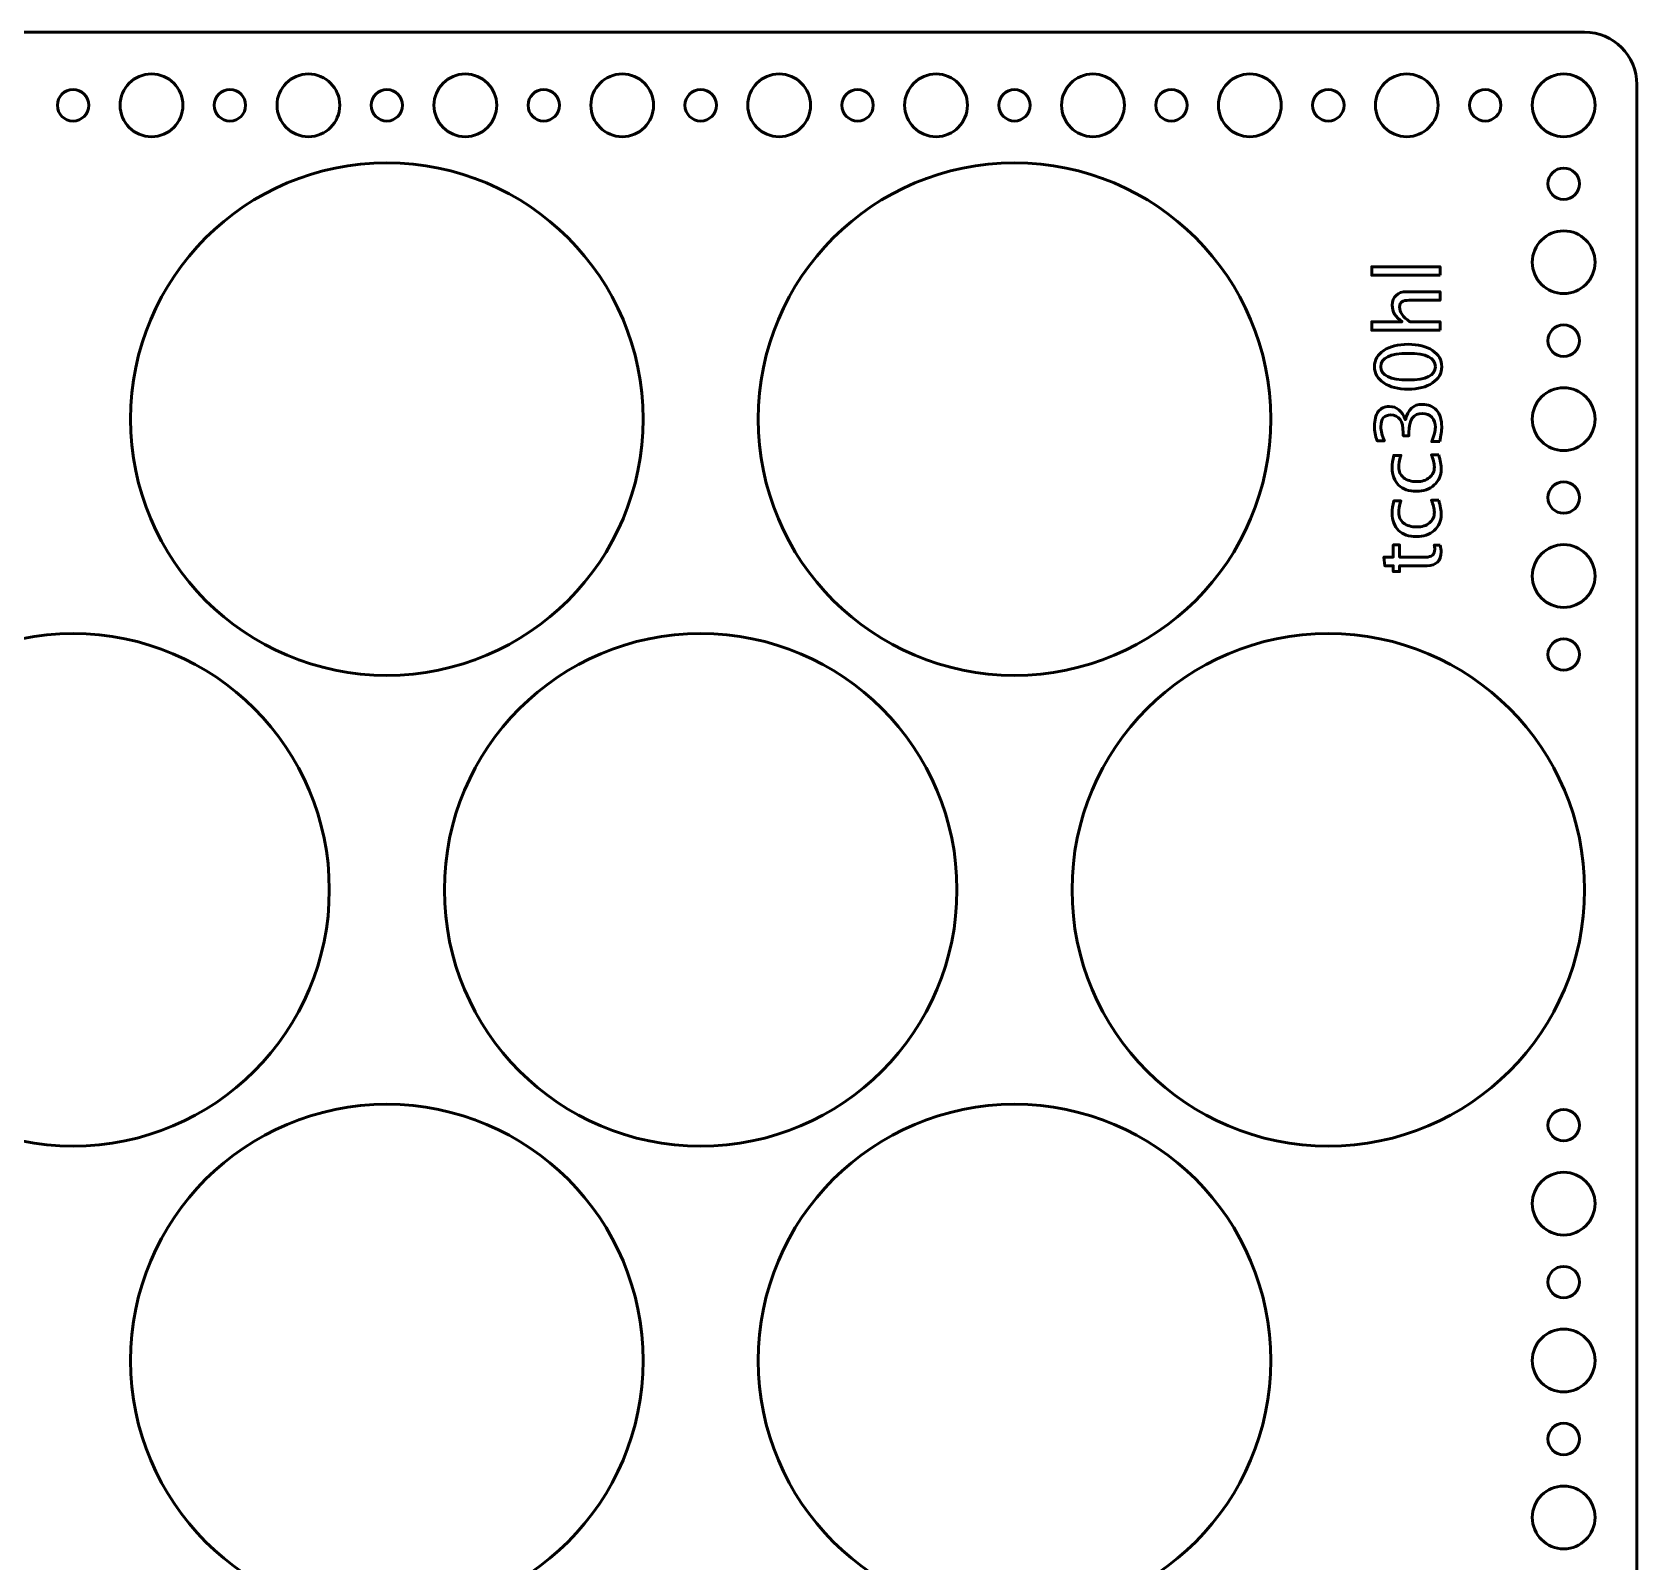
# Model space of a CAD drawing. Header units: centimetres. Extents: x -42.5 to 44.4, y -43.5 to 43.2.
# Drawn here: x 5.61 to 20.95, y -28.18 to -13.55 of the extents above; entities that cross this region are included whole.
import ezdxf

# ---------------------------------------------------------------- set-up
doc = ezdxf.new("R2010")
doc.units = ezdxf.units.CM
doc.header["$MEASUREMENT"] = 0
doc.layers.add('Layer 1', color=7, linetype='Continuous')

msp = doc.modelspace()

# ---------------------------------------------------------------- linework, layer by layer
at = {"layer": 'Layer 1', "lineweight": 53}
for centre, major_axis in [((6.75001, -14.25001), (0, 0.30001)), ((8.25001, -14.25001), (0, 0.30001)), ((9.75001, -14.25001), (0, 0.30001)), ((11.25001, -14.25001), (0, 0.30001)), ((12.75001, -14.25001), (0, 0.30001)), ((14.25001, -14.25001), (0, 0.30001)), ((15.75001, -14.25001), (0, 0.30001)), ((17.25001, -14.25001), (0, 0.30001)), ((18.75001, -14.25001), (0, 0.30001)), ((20.25001, -14.25001), (0, 0.30001)), ((6, -14.25), (0, 0.15)), ((7.5, -14.25), (0, 0.15)), ((9, -14.25), (0, 0.15)), ((10.5, -14.25), (0, 0.15)), ((12, -14.25), (0, 0.15)), ((13.5, -14.25), (0, 0.15)), ((15, -14.25), (0, 0.15)), ((16.5, -14.25), (0, 0.15)), ((18, -14.25), (0, 0.15)), ((19.5, -14.25), (0, 0.15)), ((9, -17.25), (0, 2.45)), ((15, -17.25), (0, 2.45)), ((6, -21.75), (0, 2.45)), ((12, -21.75), (0, 2.45)), ((18, -21.75), (0, 2.45)), ((9, -26.25), (0, 2.45)), ((15, -26.25), (0, 2.45))]:
    msp.add_ellipse(centre, major_axis=major_axis, ratio=1, dxfattribs=at)
for points, knots in [([(0.05, -42.95), (0.05, -42.95), (0.05, -14.05), (0.05, -14.05), (0.05, -14.05), (0.05, -13.77386), (0.27386, -13.55), (0.55, -13.55), (0.55, -13.55), (0.55, -13.55), (20.45, -13.55), (20.45, -13.55), (20.45, -13.55), (20.72614, -13.55), (20.95, -13.77386), (20.95, -14.05), (20.95, -14.05), (20.95, -14.05), (20.95, -42.95), (20.95, -42.95), (20.95, -42.95), (20.95, -43.22614), (20.72614, -43.45), (20.45, -43.45), (20.45, -43.45), (20.45, -43.45), (0.55, -43.45), (0.55, -43.45), (0.55, -43.45), (0.27386, -43.45), (0.05, -43.22614), (0.05, -42.95)], [0, 0, 0, 0, 0.11111111, 0.11111111, 0.11111111, 0.11111111, 0.22222222, 0.22222222, 0.22222222, 0.22222222, 0.33333333, 0.33333333, 0.33333333, 0.33333333, 0.44444444, 0.44444444, 0.44444444, 0.44444444, 0.55555556, 0.55555556, 0.55555556, 0.55555556, 0.66666667, 0.66666667, 0.66666667, 0.66666667, 0.77777778, 0.77777778, 0.77777778, 0.77777778, 1, 1, 1, 1]), ([(20.1, -15), (20.1, -14.91716), (20.16716, -14.85), (20.25, -14.85), (20.25, -14.85), (20.33284, -14.85), (20.4, -14.91716), (20.4, -15), (20.4, -15), (20.4, -15.08284), (20.33284, -15.15), (20.25, -15.15), (20.25, -15.15), (20.16716, -15.15), (20.1, -15.08284), (20.1, -15)], [0, 0, 0, 0, 0.2, 0.2, 0.2, 0.2, 0.4, 0.4, 0.4, 0.4, 0.6, 0.6, 0.6, 0.6, 1, 1, 1, 1]), ([(19.95, -15.75), (19.95, -15.58431), (20.08431, -15.45), (20.25, -15.45), (20.25, -15.45), (20.41569, -15.45), (20.55, -15.58431), (20.55, -15.75), (20.55, -15.75), (20.55, -15.91569), (20.41569, -16.05), (20.25, -16.05), (20.25, -16.05), (20.08431, -16.05), (19.95, -15.91569), (19.95, -15.75)], [0, 0, 0, 0, 0.2, 0.2, 0.2, 0.2, 0.4, 0.4, 0.4, 0.4, 0.6, 0.6, 0.6, 0.6, 1, 1, 1, 1]), ([(20.1, -16.5), (20.1, -16.41716), (20.16716, -16.35), (20.25, -16.35), (20.25, -16.35), (20.33284, -16.35), (20.4, -16.41716), (20.4, -16.5), (20.4, -16.5), (20.4, -16.58284), (20.33284, -16.65), (20.25, -16.65), (20.25, -16.65), (20.16716, -16.65), (20.1, -16.58284), (20.1, -16.5)], [0, 0, 0, 0, 0.2, 0.2, 0.2, 0.2, 0.4, 0.4, 0.4, 0.4, 0.6, 0.6, 0.6, 0.6, 1, 1, 1, 1]), ([(19.95, -17.25), (19.95, -17.08431), (20.08431, -16.95), (20.25, -16.95), (20.25, -16.95), (20.41569, -16.95), (20.55, -17.08431), (20.55, -17.25), (20.55, -17.25), (20.55, -17.41569), (20.41569, -17.55), (20.25, -17.55), (20.25, -17.55), (20.08431, -17.55), (19.95, -17.41569), (19.95, -17.25)], [0, 0, 0, 0, 0.2, 0.2, 0.2, 0.2, 0.4, 0.4, 0.4, 0.4, 0.6, 0.6, 0.6, 0.6, 1, 1, 1, 1]), ([(20.1, -18), (20.1, -17.91716), (20.16716, -17.85), (20.25, -17.85), (20.25, -17.85), (20.33284, -17.85), (20.4, -17.91716), (20.4, -18), (20.4, -18), (20.4, -18.08284), (20.33284, -18.15), (20.25, -18.15), (20.25, -18.15), (20.16716, -18.15), (20.1, -18.08284), (20.1, -18)], [0, 0, 0, 0, 0.2, 0.2, 0.2, 0.2, 0.4, 0.4, 0.4, 0.4, 0.6, 0.6, 0.6, 0.6, 1, 1, 1, 1]), ([(19.95, -18.75), (19.95, -18.58431), (20.08431, -18.45), (20.25, -18.45), (20.25, -18.45), (20.41569, -18.45), (20.55, -18.58431), (20.55, -18.75), (20.55, -18.75), (20.55, -18.91569), (20.41569, -19.05), (20.25, -19.05), (20.25, -19.05), (20.08431, -19.05), (19.95, -18.91569), (19.95, -18.75)], [0, 0, 0, 0, 0.2, 0.2, 0.2, 0.2, 0.4, 0.4, 0.4, 0.4, 0.6, 0.6, 0.6, 0.6, 1, 1, 1, 1]), ([(20.1, -19.5), (20.1, -19.41716), (20.16716, -19.35), (20.25, -19.35), (20.25, -19.35), (20.33284, -19.35), (20.4, -19.41716), (20.4, -19.5), (20.4, -19.5), (20.4, -19.58284), (20.33284, -19.65), (20.25, -19.65), (20.25, -19.65), (20.16716, -19.65), (20.1, -19.58284), (20.1, -19.5)], [0, 0, 0, 0, 0.2, 0.2, 0.2, 0.2, 0.4, 0.4, 0.4, 0.4, 0.6, 0.6, 0.6, 0.6, 1, 1, 1, 1]), ([(20.1, -24), (20.1, -23.91716), (20.16716, -23.85), (20.25, -23.85), (20.25, -23.85), (20.33284, -23.85), (20.4, -23.91716), (20.4, -24), (20.4, -24), (20.4, -24.08284), (20.33284, -24.15), (20.25, -24.15), (20.25, -24.15), (20.16716, -24.15), (20.1, -24.08284), (20.1, -24)], [0, 0, 0, 0, 0.2, 0.2, 0.2, 0.2, 0.4, 0.4, 0.4, 0.4, 0.6, 0.6, 0.6, 0.6, 1, 1, 1, 1]), ([(19.95, -24.75), (19.95, -24.58431), (20.08431, -24.45), (20.25, -24.45), (20.25, -24.45), (20.41569, -24.45), (20.55, -24.58431), (20.55, -24.75), (20.55, -24.75), (20.55, -24.91569), (20.41569, -25.05), (20.25, -25.05), (20.25, -25.05), (20.08431, -25.05), (19.95, -24.91569), (19.95, -24.75)], [0, 0, 0, 0, 0.2, 0.2, 0.2, 0.2, 0.4, 0.4, 0.4, 0.4, 0.6, 0.6, 0.6, 0.6, 1, 1, 1, 1]), ([(20.1, -25.5), (20.1, -25.41716), (20.16716, -25.35), (20.25, -25.35), (20.25, -25.35), (20.33284, -25.35), (20.4, -25.41716), (20.4, -25.5), (20.4, -25.5), (20.4, -25.58284), (20.33284, -25.65), (20.25, -25.65), (20.25, -25.65), (20.16716, -25.65), (20.1, -25.58284), (20.1, -25.5)], [0, 0, 0, 0, 0.2, 0.2, 0.2, 0.2, 0.4, 0.4, 0.4, 0.4, 0.6, 0.6, 0.6, 0.6, 1, 1, 1, 1]), ([(19.95, -26.25), (19.95, -26.08431), (20.08431, -25.95), (20.25, -25.95), (20.25, -25.95), (20.41569, -25.95), (20.55, -26.08431), (20.55, -26.25), (20.55, -26.25), (20.55, -26.41569), (20.41569, -26.55), (20.25, -26.55), (20.25, -26.55), (20.08431, -26.55), (19.95, -26.41569), (19.95, -26.25)], [0, 0, 0, 0, 0.2, 0.2, 0.2, 0.2, 0.4, 0.4, 0.4, 0.4, 0.6, 0.6, 0.6, 0.6, 1, 1, 1, 1]), ([(20.1, -27), (20.1, -26.91716), (20.16716, -26.85), (20.25, -26.85), (20.25, -26.85), (20.33284, -26.85), (20.4, -26.91716), (20.4, -27), (20.4, -27), (20.4, -27.08284), (20.33284, -27.15), (20.25, -27.15), (20.25, -27.15), (20.16716, -27.15), (20.1, -27.08284), (20.1, -27)], [0, 0, 0, 0, 0.2, 0.2, 0.2, 0.2, 0.4, 0.4, 0.4, 0.4, 0.6, 0.6, 0.6, 0.6, 1, 1, 1, 1]), ([(19.95, -27.75), (19.95, -27.58431), (20.08431, -27.45), (20.25, -27.45), (20.25, -27.45), (20.41569, -27.45), (20.55, -27.58431), (20.55, -27.75), (20.55, -27.75), (20.55, -27.91569), (20.41569, -28.05), (20.25, -28.05), (20.25, -28.05), (20.08431, -28.05), (19.95, -27.91569), (19.95, -27.75)], [0, 0, 0, 0, 0.2, 0.2, 0.2, 0.2, 0.4, 0.4, 0.4, 0.4, 0.6, 0.6, 0.6, 0.6, 1, 1, 1, 1])]:
    msp.add_open_spline(points, degree=3, knots=knots, dxfattribs=at)
at = {"layer": 'Layer 1', "color": 5, "lineweight": 53}
for points, knots in [([(19.06877, -15.87416), (19.06877, -15.87416), (18.41599, -15.87416), (18.41599, -15.87416), (18.41599, -15.87416), (18.41599, -15.87416), (18.41599, -15.79288), (18.41599, -15.79288), (18.41599, -15.79288), (18.41599, -15.79288), (19.06877, -15.79288), (19.06877, -15.79288), (19.06877, -15.79288), (19.06877, -15.79288), (19.06877, -15.87416), (19.06877, -15.87416)], [0, 0, 0, 0, 0.2, 0.2, 0.2, 0.2, 0.4, 0.4, 0.4, 0.4, 0.6, 0.6, 0.6, 0.6, 1, 1, 1, 1]), ([(19.06877, -16.39966), (19.06877, -16.39966), (18.41599, -16.39966), (18.41599, -16.39966), (18.41599, -16.39966), (18.41599, -16.39966), (18.41599, -16.31838), (18.41599, -16.31838), (18.41599, -16.31838), (18.41599, -16.31838), (18.70484, -16.31838), (18.70484, -16.31838), (18.70484, -16.31838), (18.64205, -16.27534), (18.61072, -16.22256), (18.61072, -16.16019), (18.61072, -16.16019), (18.61072, -16.12096), (18.623, -16.08978), (18.64769, -16.06678), (18.64769, -16.06678), (18.67225, -16.04378), (18.70541, -16.0322), (18.74689, -16.0322), (18.74689, -16.0322), (18.74689, -16.0322), (19.06877, -16.0322), (19.06877, -16.0322), (19.06877, -16.0322), (19.06877, -16.0322), (19.06877, -16.11349), (19.06877, -16.11349), (19.06877, -16.11349), (19.06877, -16.11349), (18.77342, -16.11349), (18.77342, -16.11349), (18.77342, -16.11349), (18.74012, -16.11349), (18.71641, -16.11842), (18.7023, -16.12816), (18.7023, -16.12816), (18.68805, -16.13804), (18.681, -16.15427), (18.681, -16.17699), (18.681, -16.17699), (18.681, -16.22694), (18.71359, -16.27407), (18.77879, -16.31838), (18.77879, -16.31838), (18.77879, -16.31838), (19.06877, -16.31838), (19.06877, -16.31838), (19.06877, -16.31838), (19.06877, -16.31838), (19.06877, -16.39966), (19.06877, -16.39966)], [0, 0, 0, 0, 0.06666667, 0.06666667, 0.06666667, 0.06666667, 0.13333333, 0.13333333, 0.13333333, 0.13333333, 0.2, 0.2, 0.2, 0.2, 0.26666667, 0.26666667, 0.26666667, 0.26666667, 0.33333333, 0.33333333, 0.33333333, 0.33333333, 0.4, 0.4, 0.4, 0.4, 0.46666667, 0.46666667, 0.46666667, 0.46666667, 0.53333333, 0.53333333, 0.53333333, 0.53333333, 0.6, 0.6, 0.6, 0.6, 0.66666667, 0.66666667, 0.66666667, 0.66666667, 0.73333333, 0.73333333, 0.73333333, 0.73333333, 0.8, 0.8, 0.8, 0.8, 0.86666667, 0.86666667, 0.86666667, 0.86666667, 1, 1, 1, 1]), ([(19.08401, -16.74877), (19.08401, -16.81298), (19.05452, -16.86477), (18.99567, -16.904), (18.99567, -16.904), (18.93683, -16.94337), (18.85922, -16.96298), (18.7627, -16.96298), (18.7627, -16.96298), (18.66618, -16.96298), (18.58857, -16.94337), (18.52972, -16.904), (18.52972, -16.904), (18.47088, -16.86477), (18.44139, -16.81298), (18.44139, -16.74877), (18.44139, -16.74877), (18.44139, -16.68428), (18.47074, -16.6325), (18.52944, -16.59327), (18.52944, -16.59327), (18.58814, -16.55418), (18.6659, -16.53456), (18.7627, -16.53456), (18.7627, -16.53456), (18.85922, -16.53456), (18.93683, -16.55418), (18.99567, -16.59327), (18.99567, -16.59327), (19.05452, -16.6325), (19.08401, -16.68428), (19.08401, -16.74877)], [0, 0, 0, 0, 0.11111111, 0.11111111, 0.11111111, 0.11111111, 0.22222222, 0.22222222, 0.22222222, 0.22222222, 0.33333333, 0.33333333, 0.33333333, 0.33333333, 0.44444444, 0.44444444, 0.44444444, 0.44444444, 0.55555556, 0.55555556, 0.55555556, 0.55555556, 0.66666667, 0.66666667, 0.66666667, 0.66666667, 0.77777778, 0.77777778, 0.77777778, 0.77777778, 1, 1, 1, 1]), ([(19.02305, -16.74891), (19.02305, -16.66411), (18.93627, -16.62177), (18.7627, -16.62177), (18.7627, -16.62177), (18.58913, -16.62177), (18.50235, -16.66411), (18.50235, -16.74891), (18.50235, -16.74891), (18.50235, -16.83344), (18.58913, -16.87577), (18.7627, -16.87577), (18.7627, -16.87577), (18.93627, -16.87577), (19.02305, -16.83344), (19.02305, -16.74891)], [0, 0, 0, 0, 0.2, 0.2, 0.2, 0.2, 0.4, 0.4, 0.4, 0.4, 0.6, 0.6, 0.6, 0.6, 1, 1, 1, 1]), ([(19.06454, -17.46534), (19.06454, -17.46534), (18.98834, -17.46534), (18.98834, -17.46534), (18.98834, -17.46534), (19.01148, -17.4072), (19.02305, -17.36162), (19.02305, -17.32818), (19.02305, -17.32818), (19.02305, -17.28881), (19.01176, -17.25706), (18.98904, -17.23265), (18.98904, -17.23265), (18.96632, -17.20823), (18.93669, -17.1961), (18.90028, -17.1961), (18.90028, -17.1961), (18.81392, -17.1961), (18.77074, -17.25621), (18.77074, -17.37644), (18.77074, -17.37644), (18.77074, -17.37644), (18.77074, -17.40861), (18.77074, -17.40861), (18.77074, -17.40861), (18.77074, -17.40861), (18.71613, -17.40861), (18.71613, -17.40861), (18.71613, -17.40861), (18.71613, -17.40861), (18.71571, -17.38011), (18.71571, -17.38011), (18.71571, -17.38011), (18.71571, -17.26708), (18.67592, -17.21049), (18.59619, -17.21049), (18.59619, -17.21049), (18.53367, -17.21049), (18.50235, -17.24803), (18.50235, -17.32296), (18.50235, -17.32296), (18.50235, -17.36317), (18.51392, -17.40777), (18.53706, -17.45687), (18.53706, -17.45687), (18.53706, -17.45687), (18.46594, -17.45687), (18.46594, -17.45687), (18.46594, -17.45687), (18.44957, -17.40875), (18.44139, -17.36233), (18.44139, -17.31774), (18.44139, -17.31774), (18.44139, -17.25706), (18.45352, -17.21035), (18.47779, -17.1779), (18.47779, -17.1779), (18.50192, -17.14544), (18.53706, -17.12921), (18.58306, -17.12921), (18.58306, -17.12921), (18.65489, -17.12921), (18.70611, -17.17169), (18.73659, -17.25678), (18.73659, -17.25678), (18.75959, -17.15814), (18.81364, -17.10889), (18.89901, -17.10889), (18.89901, -17.10889), (18.95659, -17.10889), (19.00188, -17.12794), (19.03476, -17.1659), (19.03476, -17.1659), (19.06764, -17.20386), (19.08401, -17.25607), (19.08401, -17.32239), (19.08401, -17.32239), (19.08401, -17.36021), (19.07752, -17.40777), (19.06454, -17.46534)], [0, 0, 0, 0, 0.04761905, 0.04761905, 0.04761905, 0.04761905, 0.0952381, 0.0952381, 0.0952381, 0.0952381, 0.14285714, 0.14285714, 0.14285714, 0.14285714, 0.19047619, 0.19047619, 0.19047619, 0.19047619, 0.23809524, 0.23809524, 0.23809524, 0.23809524, 0.28571429, 0.28571429, 0.28571429, 0.28571429, 0.33333333, 0.33333333, 0.33333333, 0.33333333, 0.38095238, 0.38095238, 0.38095238, 0.38095238, 0.42857143, 0.42857143, 0.42857143, 0.42857143, 0.47619048, 0.47619048, 0.47619048, 0.47619048, 0.52380952, 0.52380952, 0.52380952, 0.52380952, 0.57142857, 0.57142857, 0.57142857, 0.57142857, 0.61904762, 0.61904762, 0.61904762, 0.61904762, 0.66666667, 0.66666667, 0.66666667, 0.66666667, 0.71428571, 0.71428571, 0.71428571, 0.71428571, 0.76190476, 0.76190476, 0.76190476, 0.76190476, 0.80952381, 0.80952381, 0.80952381, 0.80952381, 0.85714286, 0.85714286, 0.85714286, 0.85714286, 0.9047619, 0.9047619, 0.9047619, 0.9047619, 1, 1, 1, 1]), ([(19.05522, -17.59249), (19.07103, -17.64512), (19.07893, -17.69056), (19.07893, -17.7288), (19.07893, -17.7288), (19.07893, -17.78948), (19.05649, -17.83971), (19.01176, -17.87965), (19.01176, -17.87965), (18.96689, -17.91958), (18.9103, -17.93962), (18.84214, -17.93962), (18.84214, -17.93962), (18.76933, -17.93962), (18.71246, -17.91986), (18.67182, -17.88035), (18.67182, -17.88035), (18.63104, -17.84084), (18.61072, -17.78567), (18.61072, -17.71483), (18.61072, -17.71483), (18.61072, -17.67997), (18.61552, -17.64075), (18.62511, -17.59757), (18.62511, -17.59757), (18.62511, -17.59757), (18.6937, -17.59757), (18.6937, -17.59757), (18.6937, -17.59757), (18.68015, -17.64343), (18.67338, -17.68082), (18.67338, -17.70961), (18.67338, -17.70961), (18.67338, -17.75138), (18.68904, -17.78482), (18.72022, -17.8098), (18.72022, -17.8098), (18.75141, -17.83477), (18.79304, -17.84733), (18.84497, -17.84733), (18.84497, -17.84733), (18.89534, -17.84733), (18.93598, -17.83435), (18.96717, -17.80853), (18.96717, -17.80853), (18.99821, -17.7827), (19.01374, -17.74898), (19.01374, -17.70707), (19.01374, -17.70707), (19.01374, -17.66996), (19.00414, -17.63186), (18.98495, -17.59249), (18.98495, -17.59249), (18.98495, -17.59249), (19.05522, -17.59249), (19.05522, -17.59249)], [0, 0, 0, 0, 0.06666667, 0.06666667, 0.06666667, 0.06666667, 0.13333333, 0.13333333, 0.13333333, 0.13333333, 0.2, 0.2, 0.2, 0.2, 0.26666667, 0.26666667, 0.26666667, 0.26666667, 0.33333333, 0.33333333, 0.33333333, 0.33333333, 0.4, 0.4, 0.4, 0.4, 0.46666667, 0.46666667, 0.46666667, 0.46666667, 0.53333333, 0.53333333, 0.53333333, 0.53333333, 0.6, 0.6, 0.6, 0.6, 0.66666667, 0.66666667, 0.66666667, 0.66666667, 0.73333333, 0.73333333, 0.73333333, 0.73333333, 0.8, 0.8, 0.8, 0.8, 0.86666667, 0.86666667, 0.86666667, 0.86666667, 1, 1, 1, 1]), ([(19.05522, -18.02613), (19.07103, -18.07876), (19.07893, -18.1242), (19.07893, -18.16244), (19.07893, -18.16244), (19.07893, -18.22312), (19.05649, -18.27335), (19.01176, -18.31329), (19.01176, -18.31329), (18.96689, -18.35322), (18.9103, -18.37326), (18.84214, -18.37326), (18.84214, -18.37326), (18.76933, -18.37326), (18.71246, -18.3535), (18.67182, -18.31399), (18.67182, -18.31399), (18.63104, -18.27448), (18.61072, -18.21931), (18.61072, -18.14847), (18.61072, -18.14847), (18.61072, -18.11361), (18.61552, -18.07439), (18.62511, -18.03121), (18.62511, -18.03121), (18.62511, -18.03121), (18.6937, -18.03121), (18.6937, -18.03121), (18.6937, -18.03121), (18.68015, -18.07707), (18.67338, -18.11446), (18.67338, -18.14325), (18.67338, -18.14325), (18.67338, -18.18502), (18.68904, -18.21846), (18.72022, -18.24344), (18.72022, -18.24344), (18.75141, -18.26841), (18.79304, -18.28097), (18.84497, -18.28097), (18.84497, -18.28097), (18.89534, -18.28097), (18.93598, -18.26799), (18.96717, -18.24217), (18.96717, -18.24217), (18.99821, -18.21634), (19.01374, -18.18262), (19.01374, -18.14071), (19.01374, -18.14071), (19.01374, -18.1036), (19.00414, -18.0655), (18.98495, -18.02613), (18.98495, -18.02613), (18.98495, -18.02613), (19.05522, -18.02613), (19.05522, -18.02613)], [0, 0, 0, 0, 0.06666667, 0.06666667, 0.06666667, 0.06666667, 0.13333333, 0.13333333, 0.13333333, 0.13333333, 0.2, 0.2, 0.2, 0.2, 0.26666667, 0.26666667, 0.26666667, 0.26666667, 0.33333333, 0.33333333, 0.33333333, 0.33333333, 0.4, 0.4, 0.4, 0.4, 0.46666667, 0.46666667, 0.46666667, 0.46666667, 0.53333333, 0.53333333, 0.53333333, 0.53333333, 0.6, 0.6, 0.6, 0.6, 0.66666667, 0.66666667, 0.66666667, 0.66666667, 0.73333333, 0.73333333, 0.73333333, 0.73333333, 0.8, 0.8, 0.8, 0.8, 0.86666667, 0.86666667, 0.86666667, 0.86666667, 1, 1, 1, 1]), ([(19.06863, -18.45369), (19.07554, -18.47881), (19.07893, -18.50068), (19.07893, -18.51916), (19.07893, -18.51916), (19.07893, -18.56065), (19.06708, -18.59297), (19.04337, -18.61611), (19.04337, -18.61611), (19.01966, -18.63939), (18.98678, -18.65096), (18.94459, -18.65096), (18.94459, -18.65096), (18.94459, -18.65096), (18.681, -18.65096), (18.681, -18.65096), (18.681, -18.65096), (18.681, -18.65096), (18.681, -18.70713), (18.681, -18.70713), (18.681, -18.70713), (18.681, -18.70713), (18.62003, -18.70713), (18.62003, -18.70713), (18.62003, -18.70713), (18.62003, -18.70713), (18.62003, -18.65096), (18.62003, -18.65096), (18.62003, -18.65096), (18.62003, -18.65096), (18.5389, -18.65096), (18.5389, -18.65096), (18.5389, -18.65096), (18.5389, -18.65096), (18.53113, -18.56968), (18.53113, -18.56968), (18.53113, -18.56968), (18.53113, -18.56968), (18.62003, -18.56968), (18.62003, -18.56968), (18.62003, -18.56968), (18.62003, -18.56968), (18.62003, -18.452), (18.62003, -18.452), (18.62003, -18.452), (18.62003, -18.452), (18.681, -18.452), (18.681, -18.452), (18.681, -18.452), (18.681, -18.452), (18.681, -18.56968), (18.681, -18.56968), (18.681, -18.56968), (18.681, -18.56968), (18.92992, -18.56968), (18.92992, -18.56968), (18.92992, -18.56968), (18.98862, -18.56968), (19.01797, -18.54414), (19.01797, -18.4932), (19.01797, -18.4932), (19.01797, -18.48233), (19.01614, -18.46921), (19.01261, -18.45369), (19.01261, -18.45369), (19.01261, -18.45369), (19.06863, -18.45369), (19.06863, -18.45369)], [0, 0, 0, 0, 0.05555556, 0.05555556, 0.05555556, 0.05555556, 0.11111111, 0.11111111, 0.11111111, 0.11111111, 0.16666667, 0.16666667, 0.16666667, 0.16666667, 0.22222222, 0.22222222, 0.22222222, 0.22222222, 0.27777778, 0.27777778, 0.27777778, 0.27777778, 0.33333333, 0.33333333, 0.33333333, 0.33333333, 0.38888889, 0.38888889, 0.38888889, 0.38888889, 0.44444444, 0.44444444, 0.44444444, 0.44444444, 0.5, 0.5, 0.5, 0.5, 0.55555556, 0.55555556, 0.55555556, 0.55555556, 0.61111111, 0.61111111, 0.61111111, 0.61111111, 0.66666667, 0.66666667, 0.66666667, 0.66666667, 0.72222222, 0.72222222, 0.72222222, 0.72222222, 0.77777778, 0.77777778, 0.77777778, 0.77777778, 0.83333333, 0.83333333, 0.83333333, 0.83333333, 0.88888889, 0.88888889, 0.88888889, 0.88888889, 1, 1, 1, 1])]:
    msp.add_open_spline(points, degree=3, knots=knots, dxfattribs=at)

doc.saveas('drawing.dxf')
